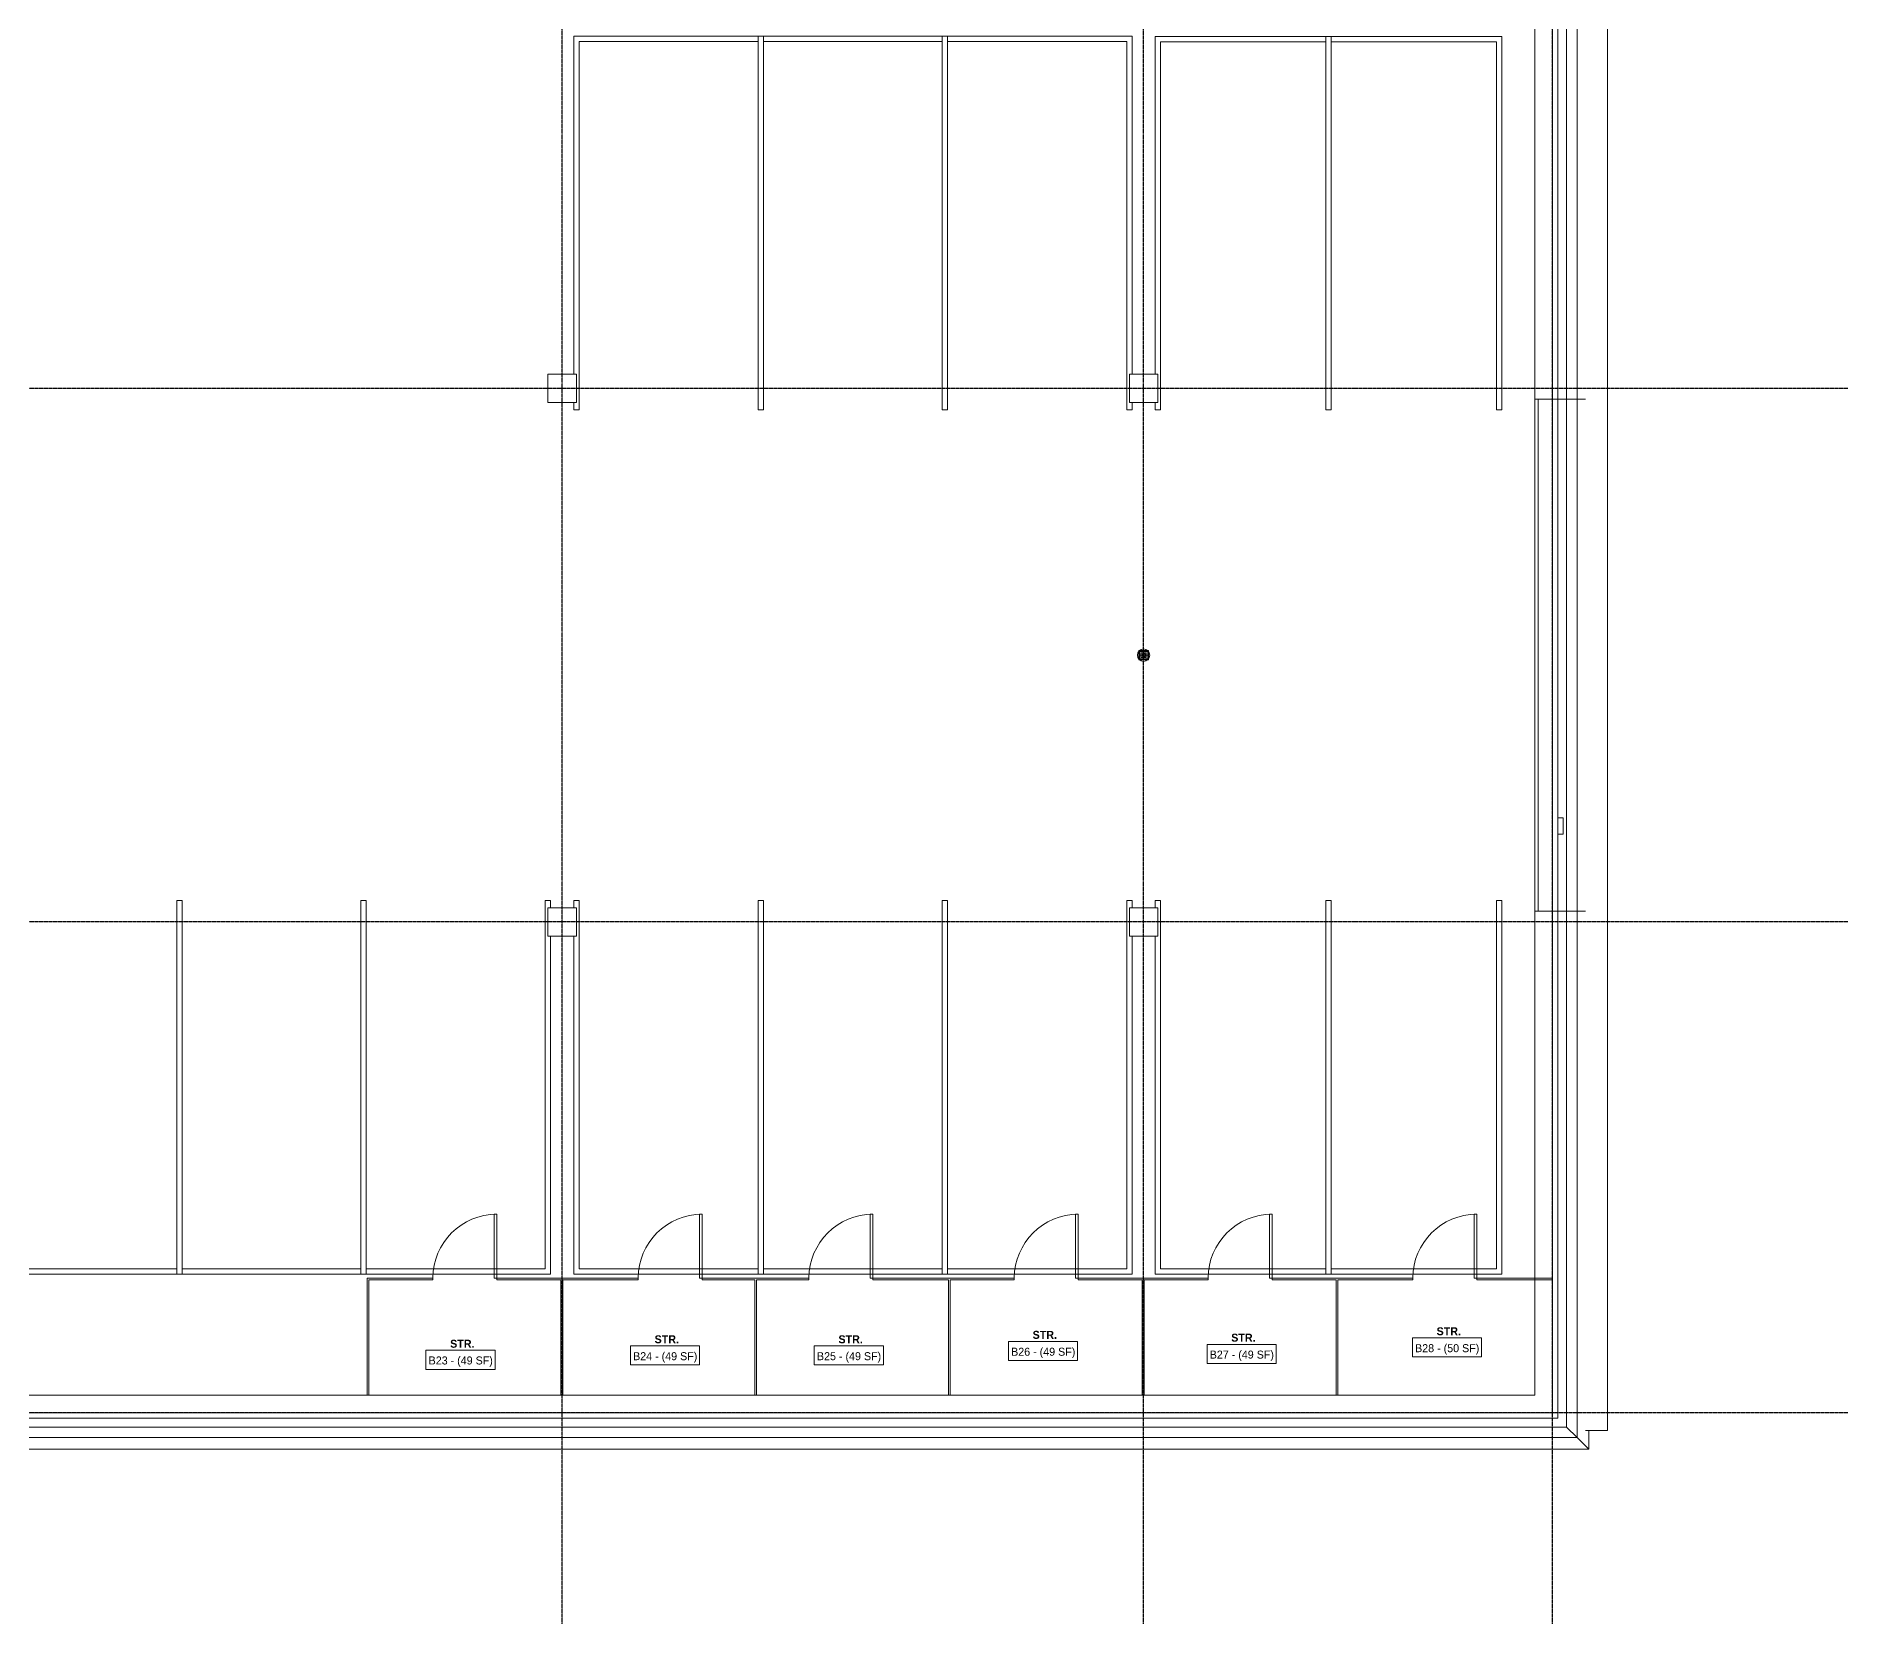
# Model space of a CAD drawing. Header units: inches. Extents: x -4101 to -1777, y 9773 to 12272.
# Drawn here: x -2796 to -1777, y 9773 to 10665 of the extents above; entities that cross this region are included whole.
import ezdxf

# ---------------------------------------------------------------- set-up
doc = ezdxf.new("R2010")
doc.units = ezdxf.units.IN
doc.header["$MEASUREMENT"] = 0
doc.linetypes.add('Grid Line 1_2_', pattern=[0.875, 0.5, -0.125, 0.125, -0.125])
for name, color, linetype, lineweight in [('0-1', 7, 'Continuous', 5), ('0-2', 8, 'Continuous', 9), ('A-AREA-IDEN', 2, 'Continuous', 9), ('A-DOOR-2', 7, 'Continuous', 9), ('A-FLOR-2', 192, 'Continuous', 9), ('A-GENM-1', 7, 'Continuous', 9), ('E-FIRE', 2, 'Continuous', 9), ('P-SANR-FIXT', 6, 'Continuous', 9), ('S-COLS-1', 7, 'Continuous', 9), ('S-FNDN-1', 7, 'Continuous', 9), ('S-FNDN-2', 32, 'Continuous', 9), ('S-GRID-1', 1, 'Grid Line 1_2_', 30)]:
    doc.layers.add(name, color=color, linetype=linetype, lineweight=lineweight)
doc.styles.add('Century Gothic', font='ufonts.com_century-gothic.ttf', dxfattribs={"height": 4.5})
doc.styles.add('Century Gothic_B', font='GOTHICB.TTF', dxfattribs={"height": 4.5})

# ---------------------------------------------------------------- blocks, each defined once
blk = doc.blocks.new('Parking_Stall_Multiple - STANDARD-2088485-BACKGROUND - BASEMENT')
at = {"layer": 'A-GENM-1'}
for p, q in [((190, 314), (0, 314)), ((0, 314), (0, 207.3)), ((3, 210.3), (3, 311)), ((3, 311), (210, 311)), ((210, 314), (206, 314)), ((210, 311), (210, 314)), ((210, 210.3), (0, 210.3)), ((0, 210.3), (0, 103.7)), ((0, 207.3), (210, 207.3)), ((210, 210.3), (3, 210.3)), ((3, 106.7), (3, 207.3)), ((3, 207.3), (210, 207.3)), ((210, 207.3), (210, 210.3)), ((210, 207.3), (210, 210.3)), ((210, 106.7), (0, 106.7)), ((0, 106.7), (0, 0)), ((0, 103.7), (210, 103.7)), ((210, 106.7), (3, 106.7)), ((3, 3), (3, 103.7)), ((3, 103.7), (210, 103.7)), ((210, 103.7), (210, 106.7)), ((210, 103.7), (210, 106.7)), ((210, 3), (3, 3)), ((210, 0), (210, 3)), ((0, 0), (190, 0)), ((206, 0), (210, 0))]:
    blk.add_line(p, q, dxfattribs=at)
blk = doc.blocks.new('Parking_Stall_Multiple - STANDARD-2220512-BACKGROUND - BASEMENT')
at = {"layer": 'A-GENM-1'}
for p, q in [((190, 314), (0, 314)), ((0, 314), (0, 207.3)), ((3, 210.3), (3, 311)), ((3, 311), (210, 311)), ((210, 314), (206, 314)), ((210, 311), (210, 314)), ((210, 210.3), (0, 210.3)), ((0, 210.3), (0, 103.7)), ((0, 207.3), (210, 207.3)), ((210, 210.3), (3, 210.3)), ((3, 106.7), (3, 207.3)), ((3, 207.3), (210, 207.3)), ((210, 207.3), (210, 210.3)), ((210, 207.3), (210, 210.3)), ((210, 106.7), (0, 106.7)), ((0, 106.7), (0, 0)), ((0, 103.7), (210, 103.7)), ((210, 106.7), (3, 106.7)), ((3, 3), (3, 103.7)), ((3, 103.7), (210, 103.7)), ((210, 103.7), (210, 106.7)), ((210, 103.7), (210, 106.7)), ((210, 3), (3, 3)), ((210, 0), (210, 3)), ((0, 0), (190, 0)), ((206, 0), (210, 0))]:
    blk.add_line(p, q, dxfattribs=at)
blk = doc.blocks.new('Parking_Stall_Multiple - STANDARD-1982617-BACKGROUND - BASEMENT')
at = {"layer": 'A-GENM-1'}
for p, q in [((190, 0), (0, 0)), ((0, 0), (0, -106.7)), ((210, 0), (206, 0)), ((210, -3), (210, 0)), ((3, -103.7), (3, -3)), ((3, -3), (210, -3)), ((210, -103.7), (0, -103.7)), ((0, -103.7), (0, -210.3)), ((0, -106.7), (210, -106.7)), ((210, -103.7), (3, -103.7)), ((3, -207.3), (3, -106.7)), ((3, -106.7), (210, -106.7)), ((210, -106.7), (210, -103.7)), ((210, -106.7), (210, -103.7)), ((210, -207.3), (0, -207.3)), ((0, -207.3), (0, -314)), ((0, -210.3), (210, -210.3)), ((210, -207.3), (3, -207.3)), ((3, -311), (3, -210.3)), ((3, -210.3), (210, -210.3)), ((210, -210.3), (210, -207.3)), ((210, -210.3), (210, -207.3)), ((0, -314), (190, -314)), ((210, -311), (3, -311)), ((206, -314), (210, -314)), ((210, -314), (210, -311))]:
    blk.add_line(p, q, dxfattribs=at)
blk = doc.blocks.new('Parking_Stall_Multiple - COMPACT-2286911-BACKGROUND - BASEMENT')
at = {"layer": 'A-GENM-1'}
for p, q in [((210, 0), (0, 0)), ((0, 0), (0, -99)), ((210, -3), (210, 0)), ((3, -96), (3, -3)), ((3, -3), (210, -3)), ((210, -96), (0, -96)), ((0, -96), (0, -195)), ((0, -99), (210, -99)), ((210, -96), (3, -96)), ((3, -192), (3, -99)), ((3, -99), (210, -99)), ((210, -99), (210, -96)), ((210, -99), (210, -96)), ((210, -192), (3, -192)), ((210, -195), (210, -192)), ((0, -195), (189.875, -195)), ((205.875, -195), (210, -195))]:
    blk.add_line(p, q, dxfattribs=at)
blk = doc.blocks.new('Parking_Stall_Multiple - COMPACT-V5-BACKGROUND - BASEMENT')
at = {"layer": 'A-GENM-1'}
for p, q in [((190, 195), (0, 195)), ((0, 195), (0, 96)), ((210, 195), (206, 195)), ((210, 192), (210, 195)), ((3, 99), (3, 192)), ((3, 192), (210, 192)), ((210, 99), (0, 99)), ((0, 99), (0, 0)), ((0, 96), (210, 96)), ((210, 99), (3, 99)), ((3, 3), (3, 96)), ((3, 96), (210, 96)), ((210, 96), (210, 99)), ((210, 96), (210, 99)), ((210, 3), (3, 3)), ((210, 0), (210, 3)), ((0, 0), (210, 0))]:
    blk.add_line(p, q, dxfattribs=at)
blk = doc.blocks.new('CHAINLINK GATE - CHAINLINK GATE-2199385-BACKGROUND - BASEMENT')
at = {"layer": 'A-DOOR-2'}
for p, q in [((16.5, 36.5), (18, 36.5)), ((16.5, 0.5), (16.5, 36.5)), ((18, 0.5), (18, 36.5)), ((16.5, 0.5), (18, 0.5))]:
    blk.add_line(p, q, dxfattribs=at)
blk.add_arc((18, 0.5), 36, 90, 180, dxfattribs=at)
blk = doc.blocks.new('CTR - 1st Phase - Common Walls_rvt-1-BACKGROUND - BASEMENT')
at = {"layer": 'S-FNDN-1'}
for p, q in [((-2609, 9966.9), (-2610, 9966.9)), ((-2610, 9966.9), (-2610, 9901.2)), ((-2573, 9966.9), (-2609, 9966.9)), ((-2609, 9901.2), (-2609, 9965.9)), ((-2609, 9965.9), (-2573, 9965.9)), ((-2573, 9965.9), (-2573, 9966.9)), ((-2457.5, 9966.9), (-2537, 9966.9)), ((-2537, 9966.9), (-2537, 9965.9)), ((-2537, 9965.9), (-2501, 9965.9)), ((-2501, 9965.9), (-2501, 9901.2)), ((-2500, 9901.2), (-2500, 9965.9)), ((-2500, 9965.9), (-2457.5, 9965.9)), ((-2457.5, 9965.9), (-2457.5, 9966.9)), ((-2361.5, 9966.9), (-2421.5, 9966.9)), ((-2421.5, 9966.9), (-2421.5, 9965.9)), ((-2421.5, 9965.9), (-2392, 9965.9)), ((-2392, 9965.9), (-2392, 9901.2)), ((-2391, 9901.2), (-2391, 9965.9)), ((-2391, 9965.9), (-2361.5, 9965.9)), ((-2361.5, 9965.9), (-2361.5, 9966.9)), ((-2246, 9966.9), (-2325.5, 9966.9)), ((-2325.5, 9966.9), (-2325.5, 9965.9)), ((-2325.5, 9965.9), (-2283, 9965.9)), ((-2283, 9965.9), (-2283, 9901.2)), ((-2282, 9901.2), (-2282, 9965.9)), ((-2282, 9965.9), (-2246, 9965.9)), ((-2246, 9965.9), (-2246, 9966.9)), ((-2137, 9966.9), (-2210, 9966.9)), ((-2210, 9966.9), (-2210, 9965.9)), ((-2210, 9965.9), (-2174, 9965.9)), ((-2174, 9965.9), (-2174, 9901.2)), ((-2173, 9901.2), (-2173, 9965.9)), ((-2173, 9965.9), (-2137, 9965.9)), ((-2137, 9965.9), (-2137, 9966.9)), ((-2021.9, 9966.9), (-2101, 9966.9)), ((-2101, 9966.9), (-2101, 9965.9)), ((-2101, 9965.9), (-2065, 9965.9)), ((-2065, 9965.9), (-2065, 9901.2)), ((-2064, 9901.2), (-2064, 9965.9)), ((-2064, 9965.9), (-2021.9, 9965.9)), ((-2021.9, 9965.9), (-2021.9, 9966.9)), ((-1943.3, 9966.9), (-1985.9, 9966.9)), ((-1985.9, 9966.9), (-1985.9, 9965.9)), ((-1985.9, 9965.9), (-1943.3, 9965.9)), ((-1943.3, 9965.9), (-1943.3, 9966.9)), ((-2610, 9901.2), (-2609, 9901.2)), ((-2501, 9901.2), (-2500, 9901.2)), ((-2392, 9901.2), (-2391, 9901.2)), ((-2283, 9901.2), (-2282, 9901.2)), ((-2174, 9901.2), (-2173, 9901.2)), ((-2065, 9901.2), (-2064, 9901.2))]:
    blk.add_line(p, q, dxfattribs=at)
at = {"layer": '0-2'}
for name, p, rotation in [('Parking_Stall_Multiple - STANDARD-1982617-BACKGROUND - BASEMENT', (-2179.8, 10665.2), 270.0000000000005), ('Parking_Stall_Multiple - COMPACT-2286911-BACKGROUND - BASEMENT', (-1971.8, 10665.1), 270.0000000000005), ('Parking_Stall_Multiple - STANDARD-2220512-BACKGROUND - BASEMENT', (-2506.8, 9969.2), 89.99999999999953), ('Parking_Stall_Multiple - STANDARD-2088485-BACKGROUND - BASEMENT', (-2179.8, 9969.2), 89.99999999999953), ('Parking_Stall_Multiple - COMPACT-V5-BACKGROUND - BASEMENT', (-1971.8, 9969.2), 89.99999999999953)]:
    blk.add_blockref(name, p, dxfattribs=dict(at, rotation=rotation))
for p in [(-2555, 9966.4), (-2439.5, 9966.4), (-2343.5, 9966.4), (-2228, 9966.4), (-2119, 9966.4), (-2003.9, 9966.4)]:
    blk.add_blockref('CHAINLINK GATE - CHAINLINK GATE-2199385-BACKGROUND - BASEMENT', p, dxfattribs=at)
blk = doc.blocks.new('034100 - Precast Structural Concrete - Column - Corbels - 16_x16_-2331169-BACKGROUND - BASEMENT')
at = {"layer": 'S-COLS-1'}
for p, q in [((-8.9, 9), (-9, 9)), ((-9, 9), (-9, -7)), ((6.9, 9), (-8.9, 9)), ((7, 9), (6.9, 9)), ((7, -7), (7, 9)), ((-9, -7), (-8.9, -7)), ((-8.9, -7), (6.9, -7)), ((6.9, -7), (7, -7))]:
    blk.add_line(p, q, dxfattribs=at)
blk = doc.blocks.new('034100 - Precast Structural Concrete - Column - Corbels - 16_x16_-2331171-BACKGROUND - BASEMENT')
at = {"layer": 'S-COLS-1'}
for p, q in [((-8.9, 9), (-9, 9)), ((-9, 9), (-9, -7)), ((6.9, 9), (-8.9, 9)), ((7, 9), (6.9, 9)), ((7, -7), (7, 9)), ((-9, -7), (-8.9, -7)), ((-8.9, -7), (6.9, -7)), ((6.9, -7), (7, -7))]:
    blk.add_line(p, q, dxfattribs=at)
blk = doc.blocks.new('CTR - 1st Phase - Structure_rvt-1-BACKGROUND - BASEMENT')
at = {"layer": 'S-COLS-1'}
for p, q in [((-2165.3, 10475.2), (-2181.3, 10475.2)), ((-2181.3, 10475.2), (-2181.3, 10475.1)), ((-2181.3, 10475.1), (-2181.3, 10459.3)), ((-2165.3, 10475.1), (-2165.3, 10475.2)), ((-2165.3, 10459.3), (-2165.3, 10475.1)), ((-2181.3, 10459.3), (-2181.3, 10459.2)), ((-2181.3, 10459.2), (-2165.3, 10459.2)), ((-2165.3, 10459.2), (-2165.3, 10459.3)), ((-2165.3, 10175.2), (-2181.3, 10175.2)), ((-2181.3, 10175.2), (-2181.3, 10175.1)), ((-2181.3, 10175.1), (-2181.3, 10159.3)), ((-2165.3, 10175.1), (-2165.3, 10175.2)), ((-2165.3, 10159.3), (-2165.3, 10175.1)), ((-2181.3, 10159.3), (-2181.3, 10159.2)), ((-2181.3, 10159.2), (-2165.3, 10159.2)), ((-2165.3, 10159.2), (-2165.3, 10159.3))]:
    blk.add_line(p, q, dxfattribs=at)
at = {"layer": 'S-FNDN-1'}
for p, q in [((-1912.3, 9881.2), (-1912.3, 12101.2)), ((-1953.3, 10869.2), (-1953.3, 10461.2)), ((-1943.3, 10461.2), (-1943.3, 10869.2)), ((-1953.3, 10461.2), (-1943.3, 10461.2)), ((-1943.3, 10461.2), (-1951.3, 10461.2)), ((-1951.3, 10461.2), (-1951.3, 10173.2)), ((-1943.3, 10173.2), (-1943.3, 10461.2)), ((-1943.3, 10173.2), (-1953.3, 10173.2)), ((-1953.3, 10173.2), (-1953.3, 9901.2)), ((-1951.3, 10173.2), (-1943.3, 10173.2)), ((-1943.3, 9891.2), (-1943.3, 10173.2)), ((-1953.3, 9901.2), (-3819.3, 9901.2)), ((-3829.3, 9891.2), (-1953.3, 9891.2)), ((-1953.3, 9891.2), (-1943.3, 9891.2)), ((-1912.3, 9881.2), (-1924.8, 9881.2))]:
    blk.add_line(p, q, dxfattribs=at)
at = {"layer": 'S-GRID-1'}
for p, q in [((-2500.3, 9772.6), (-2500.3, 12247.5)), ((-2173.3, 9772.6), (-2173.3, 12247.5)), ((-1943.3, 9772.6), (-1943.3, 12247.5)), ((-1777.2, 10467.2), (-4077, 10467.2)), ((-1777.2, 10167.2), (-4077, 10167.2)), ((-1777.2, 9891.2), (-4077, 9891.2))]:
    blk.add_line(p, q, dxfattribs=at)
at = {"layer": '0-2', "rotation": 270.0000000000118}
for name, p in [('034100 - Precast Structural Concrete - Column - Corbels - 16_x16_-2331169-BACKGROUND - BASEMENT', (-2501.3, 10466.2)), ('034100 - Precast Structural Concrete - Column - Corbels - 16_x16_-2331171-BACKGROUND - BASEMENT', (-2501.3, 10166.2))]:
    blk.add_blockref(name, p, dxfattribs=at)
blk = doc.blocks.new('Basic Wall _ 3_ XPS - UNDER XPS - ___-2659087-BACKGROUND - BASEMENT')
at = {"layer": 'S-FNDN-2'}
for p, q in [((-3917.3, 9883.2), (-3917.3, 9888.2)), ((-3917.3, 9877.3), (-3917.3, 9883.2)), ((-3759.6, 9883.2), (-3917.3, 9883.2)), ((-3681.6, 9883.2), (-3681.6, 9883.2)), ((-1935.4, 9883.2), (-3521.6, 9883.2)), ((-1935.4, 9883.2), (-1929.4, 9877.3)), ((-3917.3, 9870.7), (-3917.3, 9877.3)), ((-3759.6, 9877.3), (-3917.3, 9877.3)), ((-3681.6, 9877.3), (-3681.6, 9877.3)), ((-1929.4, 9877.3), (-3521.6, 9877.3)), ((-1929.4, 9877.3), (-1922.8, 9870.7)), ((-3759.6, 9870.7), (-3917.3, 9870.7)), ((-1922.8, 9870.7), (-3681.6, 9870.7))]:
    blk.add_line(p, q, dxfattribs=at)
blk = doc.blocks.new('Basic Wall _ 3_ XPS - ___-2578963-BACKGROUND - BASEMENT')
at = {"layer": 'S-FNDN-2'}
for p, q in [((-1940.3, 10173.2), (-1935.4, 10173.2)), ((-1935.4, 10173.2), (-1929.4, 10173.2)), ((-1935.4, 10173.2), (-1935.4, 9883.2)), ((-1929.4, 10173.2), (-1924.8, 10173.2)), ((-1929.4, 10173.2), (-1929.4, 9877.3)), ((-1929.4, 9877.3), (-1935.4, 9883.2)), ((-1922.8, 9870.7), (-1929.4, 9877.3)), ((-1922.8, 9881.2), (-1922.8, 9870.7))]:
    blk.add_line(p, q, dxfattribs=at)
blk = doc.blocks.new('Basic Wall _ 3_ XPS - ___-2578966-BACKGROUND - BASEMENT')
at = {"layer": 'S-FNDN-2'}
for p, q in [((-1940.3, 10869.2), (-1935.4, 10869.2)), ((-1935.4, 10869.2), (-1929.4, 10869.2)), ((-1935.4, 10869.2), (-1935.4, 10461.2)), ((-1929.4, 10869.2), (-1924.8, 10869.2)), ((-1929.4, 10869.2), (-1929.4, 10461.2)), ((-1935.4, 10461.2), (-1940.3, 10461.2)), ((-1929.4, 10461.2), (-1935.4, 10461.2)), ((-1924.8, 10461.2), (-1929.4, 10461.2))]:
    blk.add_line(p, q, dxfattribs=at)
blk = doc.blocks.new('Basic Wall _ 3_ XPS - ___-3207853-BACKGROUND - BASEMENT')
at = {"layer": 'S-FNDN-2'}
for p, q in [((-1940.3, 10461.2), (-1935.4, 10461.2)), ((-1935.4, 10461.2), (-1929.4, 10461.2)), ((-1935.4, 10461.2), (-1935.4, 10173.2)), ((-1929.4, 10461.2), (-1924.8, 10461.2)), ((-1929.4, 10461.2), (-1929.4, 10173.2)), ((-1935.4, 10173.2), (-1940.3, 10173.2)), ((-1929.4, 10173.2), (-1935.4, 10173.2)), ((-1924.8, 10173.2), (-1929.4, 10173.2))]:
    blk.add_line(p, q, dxfattribs=at)
blk = doc.blocks.new('Drain-Floor-WATTS-Square-Stainless_Steel_Strainer-Type_FD-1200-M - 2_ Outlet with 5_ Strainer-2528673-BACKGROUND - BASEMENT')
at = {"layer": 'P-SANR-FIXT'}
for p, q in [((-2.707, -2.707), (-2.707, 2.707)), ((-2.707, 2.707), (2.707, 2.707)), ((-2.03025, -2.03025), (-2.03025, 2.03025)), ((-2.03025, 2.03025), (2.03025, 2.03025)), ((-1.3535, -1.3535), (-1.3535, 1.3535)), ((-1.3535, 1.3535), (1.3535, 1.3535)), ((-0.67675, -0.67675), (-0.67675, 0.67675)), ((-0.67675, 0.67675), (0.67675, 0.67675)), ((0, 2.707), (0, -2.707)), ((0.67675, 0.67675), (0.67675, -0.67675)), ((1.3535, 1.3535), (1.3535, -1.3535)), ((2.03025, 2.03025), (2.03025, -2.03025)), ((2.707, 2.707), (2.707, -2.707)), ((-2.707, 0), (2.707, 0)), ((2.707, -2.707), (-2.707, -2.707)), ((2.03025, -2.03025), (-2.03025, -2.03025)), ((1.3535, -1.3535), (-1.3535, -1.3535)), ((0.67675, -0.67675), (-0.67675, -0.67675))]:
    blk.add_line(p, q, dxfattribs=at)
for start, end in [(360, 180), (180, 360)]:
    blk.add_arc((0, 0), 3.5, start, end, dxfattribs=at)
blk = doc.blocks.new('104416 - Fire Extinguishers - Wall - Class A - Light - 2A-3202366-BACKGROUND - BASEMENT')
at = {"layer": 'E-FIRE'}
for p, q in [((13.6, -4.5), (13.6, -1.5)), ((22.8, -4.5), (13.6, -4.5)), ((22.8, -1.5), (22.8, -4.5))]:
    blk.add_line(p, q, dxfattribs=at)

msp = doc.modelspace()

# ---------------------------------------------------------------- linework, layer by layer
at = {"layer": 'A-AREA-IDEN', "flags": 128}
for points in [[(-2576.9, 9926.4), (-2538, 9926.4), (-2538, 9915.6), (-2576.9, 9915.6)], [(-2461.9, 9928.8), (-2423.1, 9928.8), (-2423.1, 9918.1), (-2461.9, 9918.1)], [(-2358.5, 9928.8), (-2319.6, 9928.8), (-2319.6, 9918.1), (-2358.5, 9918.1)], [(-2249.3, 9931.3), (-2210.4, 9931.3), (-2210.4, 9920.6), (-2249.3, 9920.6)], [(-2137.6, 9929.7), (-2098.8, 9929.7), (-2098.8, 9918.9), (-2137.6, 9918.9)], [(-2022.1, 9933.3), (-1983.2, 9933.3), (-1983.2, 9922.6), (-2022.1, 9922.6)]]:
    msp.add_lwpolyline(points, close=True, dxfattribs=at)
at = {"layer": 'A-FLOR-2'}
msp.add_line((-1953.3, 10461.2), (-1953.3, 10173.2), dxfattribs=at)
at = {"layer": 'S-FNDN-2'}
for p, q in [((-1943.3, 12087.2), (-1943.3, 9891.2)), ((-1940.3, 9888.2), (-1940.3, 12090.2)), ((-1943.3, 10461.2), (-1940.3, 10461.2)), ((-1940.3, 10173.2), (-1943.3, 10173.2)), ((-3917.3, 9891.2), (-1940.3, 9891.2)), ((-1940.3, 9888.2), (-3681.6, 9888.2))]:
    msp.add_line(p, q, dxfattribs=at)

# ---------------------------------------------------------------- block references
at = {"layer": '0-1'}
for name in ['CTR - 1st Phase - Structure_rvt-1-BACKGROUND - BASEMENT', 'CTR - 1st Phase - Common Walls_rvt-1-BACKGROUND - BASEMENT']:
    msp.add_blockref(name, (0, 0), dxfattribs=at)
at = {"layer": 'E-FIRE', "rotation": 90}
msp.add_blockref('104416 - Fire Extinguishers - Wall - Class A - Light - 2A-3202366-BACKGROUND - BASEMENT', (-1941.8, 10203), dxfattribs=at)
at = {"layer": 'P-SANR-FIXT'}
msp.add_blockref('Drain-Floor-WATTS-Square-Stainless_Steel_Strainer-Type_FD-1200-M - 2_ Outlet with 5_ Strainer-2528673-BACKGROUND - BASEMENT', (-2173.3, 10317.2), dxfattribs=at)
at = {"layer": 'S-FNDN-2'}
for name in ['Basic Wall _ 3_ XPS - ___-2578966-BACKGROUND - BASEMENT', 'Basic Wall _ 3_ XPS - ___-3207853-BACKGROUND - BASEMENT', 'Basic Wall _ 3_ XPS - ___-2578963-BACKGROUND - BASEMENT', 'Basic Wall _ 3_ XPS - UNDER XPS - ___-2659087-BACKGROUND - BASEMENT']:
    msp.add_blockref(name, (0, 0), dxfattribs=at)

# ---------------------------------------------------------------- texts
at = {"layer": 'A-AREA-IDEN', "char_height": 4.5, "attachment_point": 1}
for s, insert, width, style in [('STR.', (-2448.3, 9934.8), 13.938, 'Century Gothic_B'), ('STR.', (-2344.9, 9934.8), 13.938, 'Century Gothic_B'), ('STR.', (-2235.7, 9937.3), 13.938, 'Century Gothic_B'), ('STR.', (-2124, 9935.7), 13.938, 'Century Gothic_B'), ('STR.', (-2008.5, 9939.3), 13.938, 'Century Gothic_B'), ('STR.', (-2563.3, 9932.3), 13.938, 'Century Gothic_B'), ('B24 - (49 SF)', (-2460.4, 9925.3), 43.329, 'Century Gothic'), ('B25 - (49 SF)', (-2357, 9925.3), 43.329, 'Century Gothic'), ('B26 - (49 SF)', (-2247.8, 9927.8), 43.329, 'Century Gothic'), ('B27 - (49 SF)', (-2136.1, 9926.2), 43.329, 'Century Gothic'), ('B28 - (50 SF)', (-2020.6, 9929.8), 43.329, 'Century Gothic'), ('B23 - (49 SF)', (-2575.4, 9922.9), 43.329, 'Century Gothic')]:
    msp.add_mtext(s, dxfattribs=dict(at, insert=insert, width=width, style=style))

doc.saveas('drawing.dxf')
